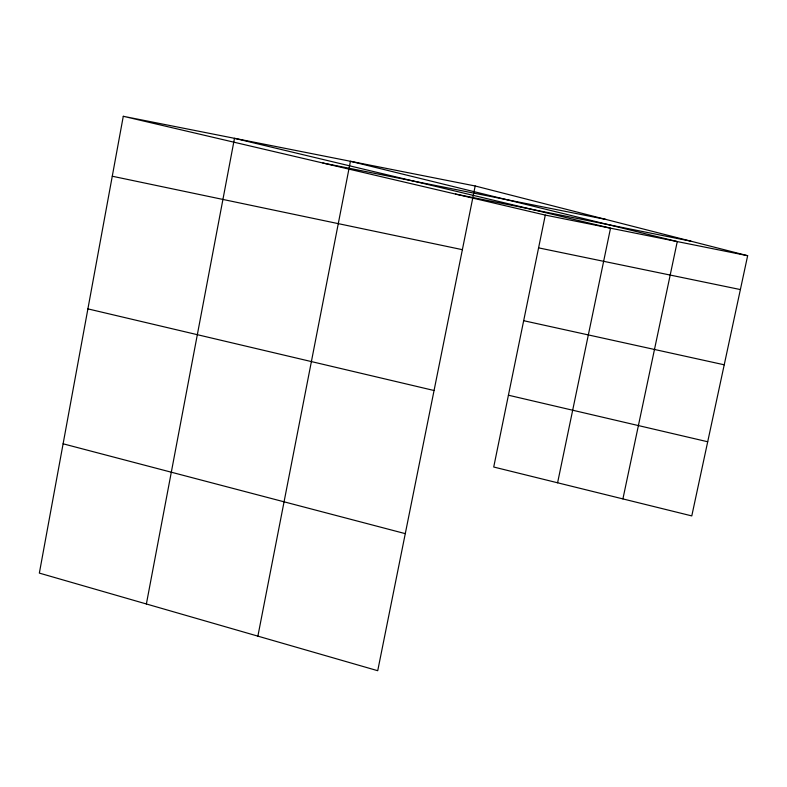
<?xml version="1.0" encoding="UTF-8"?>
<svg xmlns="http://www.w3.org/2000/svg" width="787" height="787" viewBox="0 0 787 787"><rect width="100%" height="100%" fill="white"/><g stroke="black" fill="none" stroke-linecap="round" stroke-linejoin="round"><path stroke-width="1.18" d="M123.284 116.289L39.35 573.103L377.721 670.711L475.181 185.988L123.284 116.289L545.293 215.087L747.65 255.706L691.783 515.908L493.724 467.025L545.293 215.087M146.382 603.973L234.487 138.315L610.525 228.181L557.589 482.795M257.88 636.132L350.431 161.286L677.263 241.579L622.911 498.909M322.906 163.027L606.069 219.484M455.506 194.074L691.016 241.215M538.583 247.866L740.38 289.567M112.275 176.229L462.382 249.676M523.67 320.702L724.227 364.804M508.422 395.212L707.7 441.763M87.898 308.878L434.06 390.509M475.181 185.988L747.65 255.706M63.108 443.799L405.285 533.645"/></g></svg>
